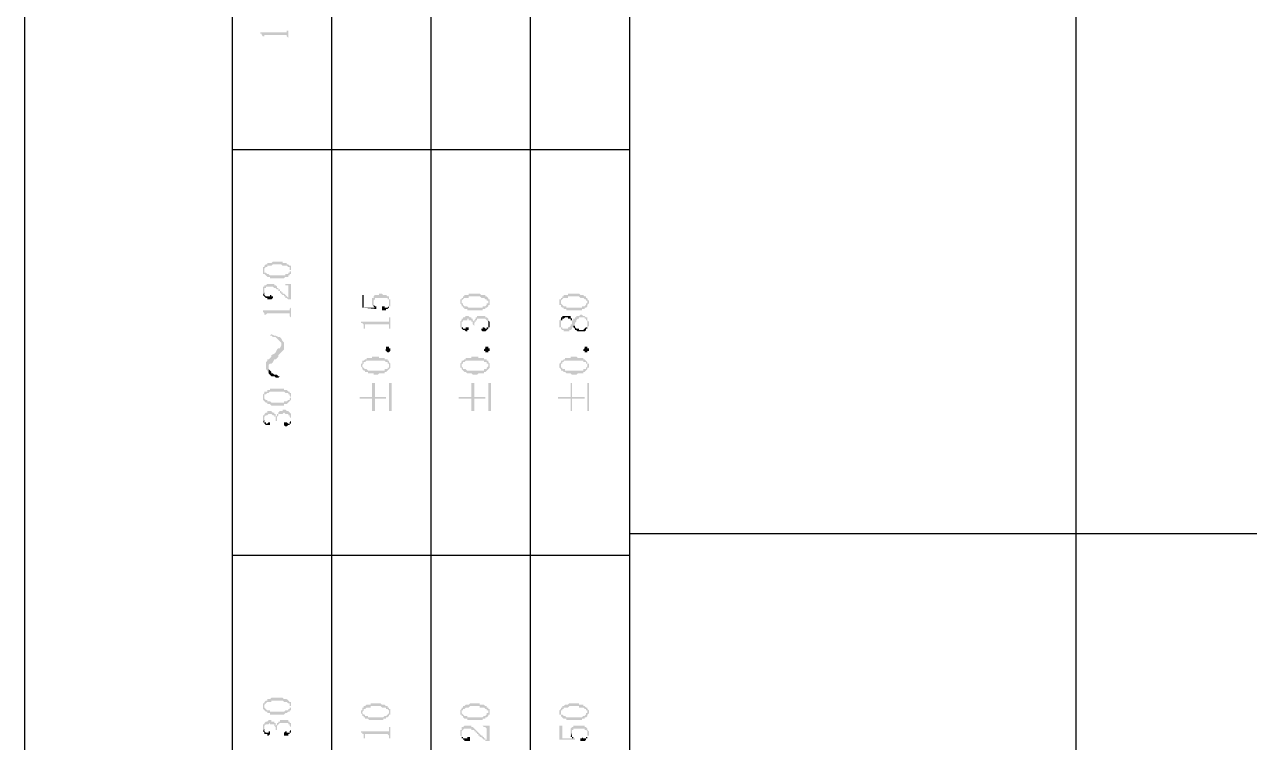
# Model space of a CAD drawing. Header units: millimetres. Extents: x 7018 to 13530, y 4187 to 5692.
# Drawn here: x 7965.94 to 8005.48, y 4597.94 to 4621.12 of the extents above; entities that cross this region are included whole.
import ezdxf

# ---------------------------------------------------------------- set-up
doc = ezdxf.new("R2010")
doc.units = ezdxf.units.MM

msp = doc.modelspace()

# ---------------------------------------------------------------- hatches: boundary and pattern name
at = {"transparency": 33554559}
for points in [[(7973.553, 4620.869), (7973.553, 4620.824), (7973.598, 4620.824), (7973.598, 4620.779), (7973.598, 4620.779), (7973.643, 4620.733), (7973.643, 4620.688), (7973.643, 4620.643), (7973.643, 4620.733), (7973.688, 4620.733), (7973.688, 4620.779), (7974.41, 4620.779), (7974.41, 4620.733), (7974.41, 4620.733), (7974.456, 4620.688), (7974.456, 4620.643), (7974.456, 4621.004), (7974.456, 4620.914), (7974.41, 4620.914), (7974.41, 4620.869), (7974.365, 4620.869)], [(7973.643, 4613.196), (7973.643, 4613.106), (7973.643, 4613.061), (7973.688, 4613.061), (7973.688, 4613.196), (7973.688, 4613.241), (7973.688, 4613.241), (7973.733, 4613.287), (7973.779, 4613.287), (7973.779, 4613.332), (7973.914, 4613.332), (7973.959, 4613.377), (7974.23, 4613.377), (7974.275, 4613.332), (7974.41, 4613.332), (7974.456, 4613.287), (7974.501, 4613.287), (7974.501, 4613.241), (7974.501, 4613.196), (7974.546, 4613.196), (7974.546, 4613.332), (7974.501, 4613.332), (7974.456, 4613.377), (7974.41, 4613.377), (7974.41, 4613.422), (7974.275, 4613.422), (7974.275, 4613.467), (7973.959, 4613.467), (7973.914, 4613.422), (7973.779, 4613.422), (7973.779, 4613.377), (7973.733, 4613.377), (7973.688, 4613.332), (7973.688, 4613.287), (7973.643, 4613.287), (7973.643, 4613.241)], [(7973.688, 4613.061), (7973.688, 4613.061), (7973.733, 4613.016), (7973.733, 4613.016), (7973.779, 4612.971), (7973.869, 4612.971), (7973.869, 4612.926), (7974.32, 4612.926), (7974.365, 4612.971), (7974.456, 4612.971), (7974.456, 4613.016), (7974.501, 4613.016), (7974.501, 4613.061), (7974.546, 4613.061), (7974.546, 4613.106), (7974.546, 4613.151), (7974.546, 4613.196), (7974.546, 4613.241), (7974.546, 4613.287), (7974.546, 4613.332), (7974.546, 4613.151), (7974.501, 4613.151), (7974.501, 4613.106), (7974.456, 4613.106), (7974.456, 4613.061), (7974.365, 4613.061), (7974.365, 4613.016), (7973.869, 4613.016), (7973.824, 4613.061), (7973.779, 4613.061), (7973.733, 4613.106), (7973.688, 4613.106), (7973.688, 4613.151), (7973.688, 4613.196)], [(7973.643, 4612.519), (7973.643, 4612.474), (7973.643, 4612.384), (7973.643, 4612.384), (7973.688, 4612.474), (7973.688, 4612.564), (7973.688, 4612.61), (7973.733, 4612.61), (7973.733, 4612.655), (7973.959, 4612.655), (7974.004, 4612.61), (7974.049, 4612.61), (7974.095, 4612.564), (7974.14, 4612.564), (7974.14, 4612.519), (7974.185, 4612.519), (7974.185, 4612.474), (7974.185, 4612.474), (7974.23, 4612.429), (7974.23, 4612.429), (7974.275, 4612.384), (7974.32, 4612.384), (7974.32, 4612.339), (7974.365, 4612.339), (7974.365, 4612.294), (7974.41, 4612.294), (7974.456, 4612.249), (7974.501, 4612.249), (7974.456, 4612.294), (7974.456, 4612.294), (7974.41, 4612.339), (7974.41, 4612.339), (7974.365, 4612.384), (7974.365, 4612.384), (7974.32, 4612.429), (7974.275, 4612.429), (7974.275, 4612.474), (7974.23, 4612.474), (7974.23, 4612.519), (7974.185, 4612.519), (7974.185, 4612.564), (7974.14, 4612.564), (7974.14, 4612.61), (7974.095, 4612.61), (7974.095, 4612.655), (7974.095, 4612.655), (7974.049, 4612.7), (7974.004, 4612.7), (7974.004, 4612.745), (7973.779, 4612.745), (7973.733, 4612.7), (7973.688, 4612.7), (7973.688, 4612.655), (7973.643, 4612.655), (7973.643, 4612.61)], [(7973.643, 4612.384), (7973.688, 4612.339), (7973.688, 4612.339), (7973.733, 4612.294), (7973.779, 4612.294), (7973.779, 4612.249), (7973.914, 4612.249), (7973.959, 4612.294), (7973.959, 4612.339), (7973.914, 4612.339), (7973.914, 4612.384), (7973.869, 4612.384), (7973.869, 4612.339), (7973.733, 4612.339), (7973.688, 4612.384), (7973.688, 4612.474), (7973.688, 4612.474)], [(7974.32, 4612.745), (7974.365, 4612.745), (7974.365, 4612.7), (7974.456, 4612.7), (7974.456, 4612.655), (7974.456, 4612.294), (7974.501, 4612.249), (7974.546, 4612.249), (7974.546, 4612.745)], [(7976.848, 4612.384), (7976.848, 4611.978), (7977.299, 4611.933), (7977.299, 4611.978), (7977.299, 4612.023), (7977.254, 4611.978), (7976.893, 4611.978), (7976.893, 4612.384)], [(7977.164, 4612.203), (7977.164, 4612.113), (7977.164, 4612.068), (7977.164, 4612.068), (7977.209, 4612.023), (7977.209, 4612.158), (7977.209, 4612.203), (7977.209, 4612.203), (7977.254, 4612.249), (7977.254, 4612.294), (7977.66, 4612.294), (7977.66, 4612.249), (7977.705, 4612.249), (7977.705, 4612.203), (7977.705, 4612.158), (7977.705, 4612.023), (7977.75, 4612.023), (7977.75, 4612.068), (7977.75, 4612.158), (7977.75, 4612.203), (7977.75, 4612.249), (7977.705, 4612.249), (7977.705, 4612.294), (7977.705, 4612.339), (7977.66, 4612.339), (7977.615, 4612.384), (7977.525, 4612.384), (7977.479, 4612.429), (7977.389, 4612.429), (7977.389, 4612.384), (7977.254, 4612.384), (7977.209, 4612.339), (7977.209, 4612.294), (7977.164, 4612.294), (7977.164, 4612.249)], [(7977.209, 4612.023), (7977.209, 4612.023), (7977.254, 4611.978), (7977.254, 4611.978), (7977.299, 4612.023), (7977.254, 4612.023), (7977.209, 4612.068), (7977.209, 4612.113), (7977.209, 4612.158)], [(7977.479, 4611.978), (7977.479, 4611.888), (7977.615, 4611.888), (7977.615, 4611.933), (7977.66, 4611.933), (7977.705, 4611.978), (7977.705, 4612.158), (7977.705, 4612.068), (7977.705, 4612.023), (7977.705, 4612.023), (7977.66, 4611.978), (7977.57, 4611.978), (7977.57, 4612.023), (7977.479, 4612.023)], [(7980.007, 4612.158), (7980.007, 4612.113), (7980.007, 4612.113), (7980.052, 4612.068), (7980.052, 4612.023), (7980.052, 4612.158), (7980.052, 4612.203), (7980.052, 4612.203), (7980.097, 4612.249), (7980.097, 4612.249), (7980.142, 4612.294), (7980.278, 4612.294), (7980.278, 4612.339), (7980.639, 4612.339), (7980.684, 4612.294), (7980.774, 4612.294), (7980.819, 4612.249), (7980.864, 4612.249), (7980.864, 4612.203), (7980.909, 4612.203), (7980.909, 4612.158), (7980.909, 4612.294), (7980.909, 4612.294), (7980.864, 4612.339), (7980.819, 4612.339), (7980.819, 4612.384), (7980.684, 4612.384), (7980.639, 4612.429), (7980.278, 4612.429), (7980.278, 4612.384), (7980.142, 4612.384), (7980.142, 4612.339), (7980.097, 4612.339), (7980.097, 4612.294), (7980.052, 4612.294), (7980.052, 4612.249), (7980.007, 4612.249)], [(7980.052, 4612.023), (7980.097, 4612.023), (7980.097, 4611.978), (7980.142, 4611.978), (7980.142, 4611.933), (7980.233, 4611.933), (7980.233, 4611.888), (7980.729, 4611.888), (7980.729, 4611.933), (7980.819, 4611.933), (7980.819, 4611.978), (7980.864, 4611.978), (7980.909, 4612.023), (7980.909, 4612.068), (7980.955, 4612.068), (7980.955, 4612.113), (7980.955, 4612.158), (7980.955, 4612.203), (7980.955, 4612.249), (7980.909, 4612.249), (7980.909, 4612.294), (7980.909, 4612.158), (7980.909, 4612.113), (7980.864, 4612.113), (7980.864, 4612.068), (7980.864, 4612.068), (7980.819, 4612.023), (7980.729, 4612.023), (7980.729, 4611.978), (7980.278, 4611.978), (7980.233, 4612.023), (7980.142, 4612.023), (7980.097, 4612.068), (7980.097, 4612.113), (7980.052, 4612.113), (7980.052, 4612.158)], [(7983.211, 4612.158), (7983.211, 4612.113), (7983.211, 4612.068), (7983.256, 4612.068), (7983.256, 4612.023), (7983.256, 4612.158), (7983.256, 4612.203), (7983.256, 4612.203), (7983.302, 4612.249), (7983.302, 4612.249), (7983.347, 4612.294), (7983.482, 4612.294), (7983.482, 4612.339), (7983.843, 4612.339), (7983.888, 4612.294), (7983.978, 4612.294), (7984.024, 4612.249), (7984.069, 4612.249), (7984.069, 4612.203), (7984.114, 4612.203), (7984.114, 4612.158), (7984.114, 4612.294), (7984.069, 4612.294), (7984.069, 4612.339), (7984.024, 4612.339), (7983.978, 4612.384), (7983.888, 4612.384), (7983.843, 4612.429), (7983.482, 4612.429), (7983.482, 4612.384), (7983.347, 4612.384), (7983.347, 4612.339), (7983.302, 4612.339), (7983.302, 4612.294), (7983.256, 4612.294), (7983.256, 4612.249), (7983.211, 4612.249)], [(7983.256, 4612.023), (7983.256, 4612.023), (7983.302, 4611.978), (7983.347, 4611.978), (7983.347, 4611.933), (7983.437, 4611.933), (7983.437, 4611.888), (7983.933, 4611.888), (7983.933, 4611.933), (7984.024, 4611.933), (7984.024, 4611.978), (7984.069, 4611.978), (7984.114, 4612.023), (7984.114, 4612.068), (7984.114, 4612.068), (7984.159, 4612.113), (7984.159, 4612.158), (7984.159, 4612.203), (7984.159, 4612.203), (7984.114, 4612.249), (7984.114, 4612.294), (7984.114, 4612.158), (7984.114, 4612.113), (7984.069, 4612.113), (7984.069, 4612.068), (7984.069, 4612.068), (7984.024, 4612.023), (7983.933, 4612.023), (7983.933, 4611.978), (7983.437, 4611.978), (7983.437, 4612.023), (7983.347, 4612.023), (7983.302, 4612.068), (7983.302, 4612.068), (7983.256, 4612.113), (7983.256, 4612.158)], [(7973.643, 4611.888), (7973.643, 4611.842), (7973.643, 4611.842), (7973.688, 4611.797), (7973.688, 4611.752), (7973.733, 4611.752), (7973.733, 4611.617), (7973.733, 4611.752), (7973.733, 4611.752), (7973.779, 4611.797), (7974.501, 4611.797), (7974.501, 4611.752), (7974.501, 4611.707), (7974.546, 4611.662), (7974.546, 4611.617), (7974.546, 4612.023), (7974.546, 4611.978), (7974.501, 4611.933), (7974.501, 4611.888), (7974.456, 4611.888)], [(7976.802, 4611.526), (7976.802, 4611.481), (7976.848, 4611.481), (7976.893, 4611.436), (7976.893, 4611.346), (7976.893, 4611.301), (7976.938, 4611.301), (7976.938, 4611.391), (7976.938, 4611.436), (7977.705, 4611.436), (7977.705, 4611.391), (7977.705, 4611.346), (7977.705, 4611.301), (7977.75, 4611.301), (7977.75, 4611.662), (7977.705, 4611.662), (7977.705, 4611.572), (7977.705, 4611.526), (7977.615, 4611.526)], [(7980.007, 4611.436), (7980.007, 4611.346), (7980.052, 4611.346), (7980.052, 4611.436), (7980.052, 4611.481), (7980.052, 4611.526), (7980.097, 4611.526), (7980.097, 4611.572), (7980.233, 4611.572), (7980.233, 4611.617), (7980.278, 4611.617), (7980.278, 4611.572), (7980.368, 4611.572), (7980.368, 4611.526), (7980.413, 4611.526), (7980.413, 4611.481), (7980.413, 4611.436), (7980.413, 4611.436), (7980.458, 4611.391), (7980.458, 4611.436), (7980.458, 4611.481), (7980.503, 4611.526), (7980.503, 4611.572), (7980.548, 4611.572), (7980.548, 4611.617), (7980.819, 4611.617), (7980.864, 4611.572), (7980.864, 4611.572), (7980.909, 4611.526), (7980.909, 4611.481), (7980.909, 4611.436), (7980.909, 4611.617), (7980.909, 4611.617), (7980.864, 4611.662), (7980.819, 4611.662), (7980.819, 4611.707), (7980.548, 4611.707), (7980.548, 4611.662), (7980.503, 4611.662), (7980.503, 4611.617), (7980.503, 4611.617), (7980.458, 4611.572), (7980.458, 4611.526), (7980.458, 4611.526), (7980.413, 4611.572), (7980.413, 4611.617), (7980.368, 4611.617), (7980.368, 4611.662), (7980.323, 4611.662), (7980.278, 4611.707), (7980.187, 4611.707), (7980.142, 4611.662), (7980.097, 4611.662), (7980.097, 4611.617), (7980.052, 4611.617), (7980.052, 4611.572), (7980.052, 4611.572), (7980.007, 4611.526), (7980.007, 4611.481)], [(7983.211, 4611.481), (7983.211, 4611.436), (7983.211, 4611.346), (7983.256, 4611.346), (7983.256, 4611.301), (7983.256, 4611.301), (7983.302, 4611.256), (7983.347, 4611.256), (7983.347, 4611.211), (7983.527, 4611.211), (7983.527, 4611.256), (7983.572, 4611.256), (7983.617, 4611.301), (7983.617, 4611.346), (7983.663, 4611.346), (7983.663, 4611.391), (7983.663, 4611.391), (7983.708, 4611.436), (7983.708, 4611.481), (7983.708, 4611.481), (7983.753, 4611.526), (7983.753, 4611.572), (7983.753, 4611.572), (7983.798, 4611.617), (7983.843, 4611.617), (7983.843, 4611.662), (7984.024, 4611.662), (7984.024, 4611.617), (7984.069, 4611.617), (7984.069, 4611.572), (7984.114, 4611.572), (7984.114, 4611.481), (7984.114, 4611.346), (7984.114, 4611.346), (7984.159, 4611.391), (7984.159, 4611.481), (7984.159, 4611.526), (7984.159, 4611.526), (7984.114, 4611.572), (7984.114, 4611.617), (7984.114, 4611.662), (7984.069, 4611.662), (7984.024, 4611.707), (7983.978, 4611.707), (7983.933, 4611.752), (7983.888, 4611.752), (7983.843, 4611.707), (7983.753, 4611.707), (7983.753, 4611.662), (7983.708, 4611.662), (7983.708, 4611.617), (7983.663, 4611.617), (7983.663, 4611.572), (7983.617, 4611.572), (7983.617, 4611.526), (7983.617, 4611.436), (7983.572, 4611.436), (7983.572, 4611.391), (7983.572, 4611.391), (7983.527, 4611.346), (7983.482, 4611.346), (7983.482, 4611.301), (7983.302, 4611.301), (7983.302, 4611.346), (7983.256, 4611.346), (7983.256, 4611.391), (7983.256, 4611.617), (7983.211, 4611.572)], [(7983.256, 4611.617), (7983.256, 4611.481), (7983.256, 4611.526), (7983.256, 4611.572), (7983.302, 4611.572), (7983.302, 4611.617), (7983.347, 4611.617), (7983.392, 4611.662), (7983.482, 4611.662), (7983.482, 4611.617), (7983.572, 4611.617), (7983.572, 4611.572), (7983.617, 4611.572), (7983.617, 4611.526), (7983.617, 4611.617), (7983.617, 4611.617), (7983.572, 4611.662), (7983.572, 4611.707), (7983.302, 4611.707), (7983.302, 4611.662), (7983.256, 4611.662)], [(7980.052, 4611.346), (7980.052, 4611.301), (7980.052, 4611.301), (7980.097, 4611.256), (7980.142, 4611.256), (7980.187, 4611.211), (7980.233, 4611.211), (7980.233, 4611.256), (7980.278, 4611.256), (7980.278, 4611.301), (7980.278, 4611.346), (7980.187, 4611.346), (7980.187, 4611.301), (7980.097, 4611.301), (7980.097, 4611.346), (7980.052, 4611.346), (7980.052, 4611.391), (7980.052, 4611.436)], [(7980.684, 4611.256), (7980.684, 4611.256), (7980.729, 4611.211), (7980.819, 4611.211), (7980.864, 4611.256), (7980.864, 4611.256), (7980.909, 4611.301), (7980.909, 4611.346), (7980.955, 4611.346), (7980.955, 4611.436), (7980.955, 4611.481), (7980.955, 4611.526), (7980.955, 4611.526), (7980.909, 4611.572), (7980.909, 4611.436), (7980.909, 4611.391), (7980.909, 4611.346), (7980.864, 4611.346), (7980.864, 4611.301), (7980.819, 4611.301), (7980.774, 4611.346), (7980.729, 4611.346), (7980.729, 4611.301), (7980.684, 4611.301)], [(7983.663, 4611.346), (7983.708, 4611.301), (7983.708, 4611.256), (7983.753, 4611.256), (7983.798, 4611.211), (7984.024, 4611.211), (7984.069, 4611.256), (7984.069, 4611.301), (7984.114, 4611.301), (7984.114, 4611.481), (7984.114, 4611.391), (7984.114, 4611.346), (7984.069, 4611.346), (7984.024, 4611.301), (7984.024, 4611.301), (7983.978, 4611.256), (7983.843, 4611.256), (7983.843, 4611.301), (7983.753, 4611.301), (7983.708, 4611.346), (7983.708, 4611.391), (7983.663, 4611.391)], [(7973.869, 4611.075), (7973.914, 4611.075), (7973.959, 4611.03), (7974.049, 4611.03), (7974.095, 4610.985), (7974.14, 4610.94), (7974.14, 4610.94), (7974.185, 4610.895), (7974.23, 4610.849), (7974.23, 4610.534), (7974.23, 4610.534), (7974.275, 4610.579), (7974.32, 4610.624), (7974.32, 4610.849), (7974.275, 4610.895), (7974.23, 4610.985), (7974.23, 4610.985), (7974.185, 4611.03), (7974.14, 4611.03), (7974.049, 4611.075), (7974.004, 4611.075), (7973.914, 4611.12)], [(7973.733, 4610.082), (7973.733, 4609.992), (7973.779, 4609.947), (7973.824, 4609.857), (7973.824, 4610.037), (7973.824, 4610.127), (7973.869, 4610.172), (7973.914, 4610.172), (7973.959, 4610.218), (7974.004, 4610.308), (7974.049, 4610.308), (7974.095, 4610.353), (7974.14, 4610.398), (7974.14, 4610.443), (7974.185, 4610.488), (7974.23, 4610.534), (7974.23, 4610.804), (7974.23, 4610.759), (7974.185, 4610.669), (7974.14, 4610.669), (7974.095, 4610.624), (7974.049, 4610.534), (7974.049, 4610.534), (7974.004, 4610.488), (7973.914, 4610.443), (7973.914, 4610.398), (7973.869, 4610.353), (7973.824, 4610.308), (7973.779, 4610.308), (7973.779, 4610.263), (7973.733, 4610.218), (7973.733, 4610.127)], [(7977.75, 4610.624), (7977.75, 4610.579), (7977.75, 4610.579), (7977.705, 4610.534), (7977.66, 4610.534), (7977.615, 4610.579), (7977.615, 4610.579), (7977.57, 4610.624), (7977.615, 4610.624), (7977.615, 4610.669), (7977.615, 4610.714), (7977.705, 4610.714), (7977.705, 4610.669), (7977.75, 4610.669), (7977.75, 4610.624)], [(7980.955, 4610.624), (7980.955, 4610.579), (7980.909, 4610.579), (7980.909, 4610.534), (7980.819, 4610.534), (7980.819, 4610.579), (7980.774, 4610.579), (7980.774, 4610.624), (7980.774, 4610.624), (7980.819, 4610.669), (7980.819, 4610.714), (7980.909, 4610.714), (7980.909, 4610.669), (7980.955, 4610.669), (7980.955, 4610.624)], [(7984.159, 4610.624), (7984.159, 4610.579), (7984.114, 4610.579), (7984.114, 4610.534), (7984.024, 4610.534), (7984.024, 4610.579), (7983.978, 4610.579), (7983.978, 4610.624), (7983.978, 4610.624), (7984.024, 4610.669), (7984.024, 4610.714), (7984.114, 4610.714), (7984.114, 4610.669), (7984.159, 4610.669), (7984.159, 4610.624)], [(7976.802, 4610.127), (7976.802, 4610.082), (7976.802, 4610.082), (7976.848, 4610.037), (7976.848, 4609.992), (7976.848, 4610.127), (7976.848, 4610.127), (7976.893, 4610.172), (7976.893, 4610.218), (7976.938, 4610.218), (7976.983, 4610.263), (7977.57, 4610.263), (7977.615, 4610.218), (7977.66, 4610.218), (7977.66, 4610.172), (7977.705, 4610.172), (7977.705, 4610.127), (7977.705, 4610.263), (7977.66, 4610.263), (7977.66, 4610.308), (7977.57, 4610.308), (7977.57, 4610.353), (7977.389, 4610.353), (7977.389, 4610.398), (7977.164, 4610.398), (7977.164, 4610.353), (7976.983, 4610.353), (7976.983, 4610.308), (7976.938, 4610.308), (7976.893, 4610.263), (7976.848, 4610.263), (7976.848, 4610.218), (7976.848, 4610.172), (7976.802, 4610.172)], [(7976.848, 4609.992), (7976.893, 4609.947), (7976.938, 4609.947), (7976.938, 4609.902), (7977.028, 4609.902), (7977.028, 4609.857), (7977.209, 4609.857), (7977.209, 4609.811), (7977.344, 4609.811), (7977.389, 4609.857), (7977.57, 4609.857), (7977.57, 4609.902), (7977.615, 4609.902), (7977.66, 4609.947), (7977.66, 4609.947), (7977.705, 4609.992), (7977.705, 4609.992), (7977.75, 4610.037), (7977.75, 4610.127), (7977.75, 4610.172), (7977.75, 4610.172), (7977.705, 4610.218), (7977.705, 4610.082), (7977.705, 4610.037), (7977.66, 4610.037), (7977.66, 4609.992), (7977.57, 4609.992), (7977.57, 4609.947), (7977.028, 4609.947), (7976.983, 4609.992), (7976.938, 4609.992), (7976.893, 4610.037), (7976.893, 4610.037), (7976.848, 4610.082), (7976.848, 4610.127)], [(7980.007, 4610.127), (7980.007, 4610.082), (7980.007, 4610.037), (7980.052, 4610.037), (7980.052, 4609.992), (7980.052, 4610.127), (7980.052, 4610.172), (7980.097, 4610.172), (7980.097, 4610.218), (7980.142, 4610.218), (7980.187, 4610.263), (7980.774, 4610.263), (7980.774, 4610.218), (7980.864, 4610.218), (7980.864, 4610.172), (7980.909, 4610.172), (7980.909, 4610.127), (7980.909, 4610.263), (7980.864, 4610.263), (7980.864, 4610.308), (7980.774, 4610.308), (7980.774, 4610.353), (7980.594, 4610.353), (7980.594, 4610.398), (7980.368, 4610.398), (7980.368, 4610.353), (7980.187, 4610.353), (7980.187, 4610.308), (7980.142, 4610.308), (7980.097, 4610.263), (7980.052, 4610.263), (7980.052, 4610.218), (7980.052, 4610.218), (7980.007, 4610.172)], [(7980.052, 4609.992), (7980.097, 4609.947), (7980.097, 4609.947), (7980.142, 4609.902), (7980.187, 4609.902), (7980.233, 4609.857), (7980.368, 4609.857), (7980.413, 4609.811), (7980.548, 4609.811), (7980.594, 4609.857), (7980.774, 4609.857), (7980.774, 4609.902), (7980.819, 4609.902), (7980.864, 4609.947), (7980.864, 4609.947), (7980.909, 4609.992), (7980.909, 4609.992), (7980.955, 4610.037), (7980.955, 4610.127), (7980.955, 4610.172), (7980.955, 4610.172), (7980.909, 4610.218), (7980.909, 4610.082), (7980.909, 4610.082), (7980.864, 4610.037), (7980.864, 4609.992), (7980.774, 4609.992), (7980.774, 4609.947), (7980.233, 4609.947), (7980.187, 4609.992), (7980.097, 4609.992), (7980.097, 4610.037), (7980.097, 4610.037), (7980.052, 4610.082), (7980.052, 4610.127)], [(7983.211, 4610.127), (7983.211, 4610.082), (7983.211, 4610.037), (7983.211, 4610.037), (7983.256, 4609.992), (7983.256, 4610.127), (7983.256, 4610.172), (7983.302, 4610.172), (7983.302, 4610.218), (7983.347, 4610.218), (7983.347, 4610.263), (7983.978, 4610.263), (7983.978, 4610.218), (7984.069, 4610.218), (7984.069, 4610.172), (7984.114, 4610.172), (7984.114, 4610.127), (7984.114, 4610.218), (7984.069, 4610.263), (7984.069, 4610.263), (7984.024, 4610.308), (7983.978, 4610.308), (7983.978, 4610.353), (7983.798, 4610.353), (7983.753, 4610.398), (7983.572, 4610.398), (7983.572, 4610.353), (7983.392, 4610.353), (7983.392, 4610.308), (7983.347, 4610.308), (7983.302, 4610.263), (7983.256, 4610.263), (7983.256, 4610.218), (7983.256, 4610.218), (7983.211, 4610.172)], [(7983.256, 4609.992), (7983.256, 4609.947), (7983.302, 4609.947), (7983.347, 4609.902), (7983.392, 4609.902), (7983.437, 4609.857), (7983.572, 4609.857), (7983.617, 4609.811), (7983.753, 4609.811), (7983.798, 4609.857), (7983.978, 4609.857), (7983.978, 4609.902), (7984.024, 4609.902), (7984.069, 4609.947), (7984.069, 4609.947), (7984.114, 4609.992), (7984.114, 4610.037), (7984.159, 4610.037), (7984.159, 4610.127), (7984.159, 4610.172), (7984.114, 4610.172), (7984.114, 4610.218), (7984.114, 4610.082), (7984.114, 4610.082), (7984.069, 4610.037), (7984.069, 4609.992), (7983.978, 4609.992), (7983.978, 4609.947), (7983.392, 4609.947), (7983.392, 4609.992), (7983.302, 4609.992), (7983.302, 4610.037), (7983.256, 4610.037), (7983.256, 4610.082), (7983.256, 4610.127)], [(7973.824, 4609.857), (7973.824, 4609.857), (7973.869, 4609.811), (7973.914, 4609.766), (7974.004, 4609.766), (7974.049, 4609.721), (7974.14, 4609.721), (7974.185, 4609.766), (7974.14, 4609.766), (7974.095, 4609.811), (7974.004, 4609.811), (7973.959, 4609.857), (7973.914, 4609.857), (7973.914, 4609.902), (7973.869, 4609.947), (7973.824, 4609.992), (7973.824, 4610.037)], [(7973.643, 4609.089), (7973.643, 4609.044), (7973.643, 4608.999), (7973.643, 4608.999), (7973.688, 4608.954), (7973.688, 4609.089), (7973.688, 4609.134), (7973.688, 4609.18), (7973.733, 4609.18), (7973.779, 4609.225), (7973.824, 4609.225), (7973.869, 4609.27), (7974.32, 4609.27), (7974.365, 4609.225), (7974.456, 4609.225), (7974.456, 4609.18), (7974.501, 4609.18), (7974.501, 4609.134), (7974.501, 4609.134), (7974.546, 4609.089), (7974.546, 4609.225), (7974.501, 4609.225), (7974.501, 4609.27), (7974.456, 4609.27), (7974.41, 4609.315), (7974.32, 4609.315), (7974.32, 4609.36), (7973.869, 4609.36), (7973.869, 4609.315), (7973.779, 4609.315), (7973.779, 4609.27), (7973.688, 4609.27), (7973.688, 4609.225), (7973.688, 4609.225), (7973.643, 4609.18), (7973.643, 4609.134), (7973.643, 4609.134)], [(7976.757, 4609.089), (7976.757, 4609.044), (7977.164, 4609.044), (7977.164, 4608.638), (7977.254, 4608.638), (7977.254, 4609.044), (7977.615, 4609.044), (7977.615, 4609.089), (7977.254, 4609.089), (7977.254, 4609.541), (7977.164, 4609.541), (7977.164, 4609.089)], [(7977.795, 4608.638), (7977.795, 4609.541), (7977.705, 4609.541), (7977.705, 4608.638)], [(7979.962, 4609.089), (7979.962, 4609.044), (7980.368, 4609.044), (7980.368, 4608.638), (7980.458, 4608.638), (7980.458, 4609.044), (7980.819, 4609.044), (7980.819, 4609.089), (7980.458, 4609.089), (7980.458, 4609.541), (7980.368, 4609.541), (7980.368, 4609.089)], [(7981, 4608.638), (7981, 4609.541), (7980.909, 4609.541), (7980.909, 4608.638)], [(7983.166, 4609.089), (7983.166, 4609.044), (7983.572, 4609.044), (7983.572, 4608.638), (7983.617, 4608.638), (7983.617, 4609.044), (7984.024, 4609.044), (7984.024, 4609.089), (7983.617, 4609.089), (7983.617, 4609.541), (7983.572, 4609.541), (7983.572, 4609.089)], [(7984.159, 4608.638), (7984.159, 4609.541), (7984.114, 4609.541), (7984.114, 4608.638)], [(7973.688, 4608.954), (7973.688, 4608.954), (7973.733, 4608.909), (7973.779, 4608.909), (7973.779, 4608.864), (7973.869, 4608.864), (7973.914, 4608.819), (7974.32, 4608.819), (7974.32, 4608.864), (7974.41, 4608.864), (7974.456, 4608.909), (7974.456, 4608.909), (7974.501, 4608.954), (7974.501, 4608.954), (7974.546, 4608.999), (7974.546, 4609.089), (7974.546, 4609.134), (7974.546, 4609.18), (7974.546, 4609.225), (7974.546, 4609.089), (7974.546, 4609.089), (7974.501, 4609.044), (7974.501, 4608.999), (7974.456, 4608.999), (7974.41, 4608.954), (7974.32, 4608.954), (7974.32, 4608.909), (7973.914, 4608.909), (7973.869, 4608.954), (7973.779, 4608.954), (7973.779, 4608.999), (7973.733, 4608.999), (7973.688, 4609.044), (7973.688, 4609.089), (7973.688, 4609.089)], [(7973.643, 4608.412), (7973.643, 4608.367), (7973.643, 4608.322), (7973.643, 4608.277), (7973.688, 4608.367), (7973.688, 4608.457), (7973.688, 4608.457), (7973.733, 4608.503), (7973.779, 4608.503), (7973.824, 4608.548), (7973.914, 4608.548), (7973.959, 4608.503), (7974.004, 4608.503), (7974.004, 4608.457), (7974.049, 4608.457), (7974.049, 4608.412), (7974.049, 4608.322), (7974.095, 4608.322), (7974.095, 4608.367), (7974.095, 4608.457), (7974.095, 4608.457), (7974.14, 4608.503), (7974.14, 4608.548), (7974.275, 4608.548), (7974.32, 4608.593), (7974.32, 4608.593), (7974.365, 4608.548), (7974.456, 4608.548), (7974.456, 4608.503), (7974.501, 4608.503), (7974.501, 4608.457), (7974.546, 4608.412), (7974.546, 4608.367), (7974.546, 4608.548), (7974.546, 4608.548), (7974.501, 4608.593), (7974.501, 4608.593), (7974.456, 4608.638), (7974.41, 4608.638), (7974.365, 4608.683), (7974.275, 4608.683), (7974.275, 4608.638), (7974.185, 4608.638), (7974.14, 4608.593), (7974.14, 4608.548), (7974.095, 4608.548), (7974.095, 4608.503), (7974.095, 4608.503), (7974.049, 4608.457), (7974.049, 4608.503), (7974.049, 4608.548), (7974.004, 4608.548), (7974.004, 4608.593), (7973.959, 4608.593), (7973.914, 4608.638), (7973.779, 4608.638), (7973.779, 4608.593), (7973.733, 4608.593), (7973.688, 4608.548), (7973.688, 4608.503), (7973.643, 4608.503), (7973.643, 4608.457)], [(7974.32, 4608.187), (7974.32, 4608.187), (7974.365, 4608.142), (7974.41, 4608.142), (7974.456, 4608.187), (7974.501, 4608.187), (7974.501, 4608.232), (7974.546, 4608.232), (7974.546, 4608.322), (7974.546, 4608.367), (7974.546, 4608.412), (7974.546, 4608.503), (7974.546, 4608.548), (7974.546, 4608.367), (7974.546, 4608.322), (7974.546, 4608.322), (7974.501, 4608.277), (7974.501, 4608.232), (7974.456, 4608.232), (7974.41, 4608.277), (7974.32, 4608.277), (7974.32, 4608.232), (7974.32, 4608.232)], [(7973.643, 4608.277), (7973.688, 4608.277), (7973.688, 4608.232), (7973.688, 4608.232), (7973.733, 4608.187), (7973.869, 4608.187), (7973.869, 4608.232), (7973.869, 4608.277), (7973.824, 4608.277), (7973.779, 4608.232), (7973.733, 4608.232), (7973.733, 4608.277), (7973.688, 4608.277), (7973.688, 4608.367), (7973.688, 4608.367)], [(7973.643, 4599.115), (7973.643, 4599.07), (7973.643, 4599.025), (7973.643, 4599.025), (7973.688, 4598.98), (7973.688, 4599.115), (7973.688, 4599.16), (7973.688, 4599.16), (7973.733, 4599.205), (7973.733, 4599.205), (7973.779, 4599.25), (7973.914, 4599.25), (7973.914, 4599.296), (7974.275, 4599.296), (7974.32, 4599.25), (7974.41, 4599.25), (7974.456, 4599.205), (7974.501, 4599.205), (7974.501, 4599.16), (7974.501, 4599.115), (7974.546, 4599.115), (7974.546, 4599.25), (7974.501, 4599.25), (7974.456, 4599.296), (7974.456, 4599.296), (7974.41, 4599.341), (7974.32, 4599.341), (7974.275, 4599.386), (7973.914, 4599.386), (7973.869, 4599.341), (7973.779, 4599.341), (7973.779, 4599.296), (7973.733, 4599.296), (7973.688, 4599.25), (7973.688, 4599.205), (7973.643, 4599.205)], [(7973.688, 4598.98), (7973.688, 4598.98), (7973.733, 4598.935), (7973.779, 4598.935), (7973.779, 4598.889), (7973.869, 4598.889), (7973.869, 4598.844), (7974.32, 4598.844), (7974.365, 4598.889), (7974.41, 4598.889), (7974.456, 4598.935), (7974.501, 4598.935), (7974.501, 4598.98), (7974.546, 4598.98), (7974.546, 4599.025), (7974.546, 4599.07), (7974.546, 4599.115), (7974.546, 4599.16), (7974.546, 4599.205), (7974.546, 4599.25), (7974.546, 4599.07), (7974.501, 4599.07), (7974.501, 4599.025), (7974.456, 4599.025), (7974.456, 4598.98), (7974.365, 4598.98), (7974.32, 4598.935), (7973.869, 4598.935), (7973.869, 4598.98), (7973.779, 4598.98), (7973.733, 4599.025), (7973.733, 4599.025), (7973.688, 4599.07), (7973.688, 4599.115)], [(7976.802, 4598.935), (7976.802, 4598.889), (7976.848, 4598.844), (7976.848, 4598.799), (7976.848, 4598.935), (7976.848, 4598.935), (7976.893, 4598.98), (7976.893, 4599.025), (7976.938, 4599.025), (7976.983, 4599.07), (7977.118, 4599.07), (7977.118, 4599.115), (7977.434, 4599.115), (7977.479, 4599.07), (7977.615, 4599.07), (7977.615, 4599.025), (7977.66, 4599.025), (7977.705, 4598.98), (7977.705, 4598.935), (7977.705, 4599.07), (7977.66, 4599.07), (7977.66, 4599.115), (7977.615, 4599.115), (7977.57, 4599.16), (7977.479, 4599.16), (7977.434, 4599.205), (7977.118, 4599.205), (7977.118, 4599.16), (7976.983, 4599.16), (7976.938, 4599.115), (7976.893, 4599.115), (7976.893, 4599.07), (7976.848, 4599.07), (7976.848, 4599.025), (7976.848, 4598.98), (7976.802, 4598.98)], [(7976.848, 4598.799), (7976.893, 4598.799), (7976.893, 4598.754), (7976.938, 4598.754), (7976.938, 4598.709), (7977.028, 4598.709), (7977.073, 4598.664), (7977.525, 4598.664), (7977.525, 4598.709), (7977.615, 4598.709), (7977.615, 4598.754), (7977.66, 4598.754), (7977.705, 4598.799), (7977.705, 4598.844), (7977.75, 4598.844), (7977.75, 4598.889), (7977.75, 4598.935), (7977.75, 4598.98), (7977.75, 4599.025), (7977.705, 4599.025), (7977.705, 4599.07), (7977.705, 4598.889), (7977.705, 4598.889), (7977.66, 4598.844), (7977.66, 4598.844), (7977.615, 4598.799), (7977.57, 4598.799), (7977.525, 4598.754), (7977.028, 4598.754), (7977.028, 4598.799), (7976.938, 4598.799), (7976.938, 4598.844), (7976.893, 4598.844), (7976.848, 4598.889), (7976.848, 4598.935)], [(7980.007, 4598.935), (7980.007, 4598.844), (7980.052, 4598.844), (7980.052, 4598.799), (7980.052, 4598.935), (7980.052, 4598.98), (7980.097, 4598.98), (7980.097, 4599.025), (7980.142, 4599.025), (7980.187, 4599.07), (7980.278, 4599.07), (7980.323, 4599.115), (7980.639, 4599.115), (7980.639, 4599.07), (7980.774, 4599.07), (7980.819, 4599.025), (7980.864, 4599.025), (7980.864, 4598.98), (7980.909, 4598.98), (7980.909, 4598.935), (7980.909, 4599.07), (7980.864, 4599.07), (7980.864, 4599.115), (7980.819, 4599.115), (7980.774, 4599.16), (7980.639, 4599.16), (7980.639, 4599.205), (7980.323, 4599.205), (7980.278, 4599.16), (7980.187, 4599.16), (7980.142, 4599.115), (7980.097, 4599.115), (7980.097, 4599.07), (7980.052, 4599.07), (7980.052, 4599.025), (7980.052, 4599.025), (7980.007, 4598.98)], [(7980.052, 4598.799), (7980.097, 4598.799), (7980.097, 4598.754), (7980.097, 4598.754), (7980.142, 4598.709), (7980.233, 4598.709), (7980.233, 4598.664), (7980.729, 4598.664), (7980.729, 4598.709), (7980.819, 4598.709), (7980.819, 4598.754), (7980.864, 4598.754), (7980.909, 4598.799), (7980.909, 4598.844), (7980.955, 4598.844), (7980.955, 4598.889), (7980.955, 4598.935), (7980.955, 4598.98), (7980.955, 4599.025), (7980.909, 4599.025), (7980.909, 4599.07), (7980.909, 4598.889), (7980.864, 4598.889), (7980.864, 4598.844), (7980.864, 4598.844), (7980.819, 4598.799), (7980.774, 4598.799), (7980.729, 4598.754), (7980.233, 4598.754), (7980.233, 4598.799), (7980.142, 4598.799), (7980.097, 4598.844), (7980.097, 4598.844), (7980.052, 4598.889), (7980.052, 4598.935)], [(7983.211, 4598.935), (7983.211, 4598.844), (7983.256, 4598.844), (7983.256, 4598.799), (7983.256, 4598.935), (7983.256, 4598.98), (7983.302, 4598.98), (7983.302, 4599.025), (7983.347, 4599.025), (7983.347, 4599.07), (7983.482, 4599.07), (7983.527, 4599.115), (7983.843, 4599.115), (7983.843, 4599.07), (7983.978, 4599.07), (7984.024, 4599.025), (7984.069, 4599.025), (7984.069, 4598.98), (7984.114, 4598.98), (7984.114, 4598.935), (7984.114, 4599.07), (7984.069, 4599.07), (7984.024, 4599.115), (7983.978, 4599.115), (7983.978, 4599.16), (7983.843, 4599.16), (7983.843, 4599.205), (7983.527, 4599.205), (7983.482, 4599.16), (7983.392, 4599.16), (7983.347, 4599.115), (7983.302, 4599.115), (7983.302, 4599.07), (7983.256, 4599.07), (7983.256, 4599.025), (7983.256, 4599.025), (7983.211, 4598.98)], [(7983.256, 4598.799), (7983.256, 4598.799), (7983.302, 4598.754), (7983.302, 4598.754), (7983.347, 4598.709), (7983.437, 4598.709), (7983.437, 4598.664), (7983.933, 4598.664), (7983.933, 4598.709), (7984.024, 4598.709), (7984.024, 4598.754), (7984.069, 4598.754), (7984.114, 4598.799), (7984.114, 4598.844), (7984.114, 4598.844), (7984.159, 4598.889), (7984.159, 4598.935), (7984.159, 4598.98), (7984.159, 4598.98), (7984.114, 4599.025), (7984.114, 4599.07), (7984.114, 4598.889), (7984.069, 4598.889), (7984.069, 4598.844), (7984.069, 4598.844), (7984.024, 4598.799), (7983.978, 4598.799), (7983.933, 4598.754), (7983.437, 4598.754), (7983.392, 4598.799), (7983.347, 4598.799), (7983.302, 4598.844), (7983.256, 4598.844), (7983.256, 4598.889), (7983.256, 4598.935)], [(7973.643, 4598.393), (7973.643, 4598.303), (7973.643, 4598.303), (7973.688, 4598.393), (7973.688, 4598.438), (7973.688, 4598.483), (7973.688, 4598.483), (7973.733, 4598.528), (7973.824, 4598.528), (7973.869, 4598.574), (7973.869, 4598.528), (7974.004, 4598.528), (7974.004, 4598.483), (7974.004, 4598.483), (7974.049, 4598.438), (7974.049, 4598.393), (7974.049, 4598.348), (7974.095, 4598.348), (7974.095, 4598.393), (7974.095, 4598.483), (7974.095, 4598.483), (7974.14, 4598.528), (7974.14, 4598.528), (7974.185, 4598.574), (7974.456, 4598.574), (7974.456, 4598.528), (7974.501, 4598.528), (7974.501, 4598.483), (7974.501, 4598.483), (7974.546, 4598.438), (7974.546, 4598.393), (7974.546, 4598.574), (7974.501, 4598.574), (7974.501, 4598.619), (7974.456, 4598.619), (7974.456, 4598.664), (7974.185, 4598.664), (7974.185, 4598.619), (7974.14, 4598.619), (7974.14, 4598.574), (7974.095, 4598.574), (7974.095, 4598.528), (7974.095, 4598.528), (7974.049, 4598.483), (7974.049, 4598.574), (7974.004, 4598.574), (7974.004, 4598.619), (7973.914, 4598.619), (7973.914, 4598.664), (7973.824, 4598.664), (7973.779, 4598.619), (7973.733, 4598.619), (7973.688, 4598.574), (7973.688, 4598.528), (7973.643, 4598.528), (7973.643, 4598.483), (7973.643, 4598.438)], [(7973.643, 4598.303), (7973.688, 4598.258), (7973.688, 4598.212), (7973.779, 4598.212), (7973.779, 4598.167), (7973.824, 4598.167), (7973.869, 4598.212), (7973.869, 4598.258), (7973.869, 4598.303), (7973.824, 4598.303), (7973.824, 4598.258), (7973.733, 4598.258), (7973.688, 4598.303), (7973.688, 4598.348), (7973.688, 4598.393)], [(7974.32, 4598.212), (7974.32, 4598.167), (7974.456, 4598.167), (7974.456, 4598.212), (7974.501, 4598.212), (7974.501, 4598.258), (7974.546, 4598.258), (7974.546, 4598.303), (7974.546, 4598.393), (7974.546, 4598.438), (7974.546, 4598.483), (7974.546, 4598.528), (7974.546, 4598.393), (7974.546, 4598.348), (7974.546, 4598.348), (7974.501, 4598.303), (7974.501, 4598.258), (7974.41, 4598.258), (7974.41, 4598.303), (7974.365, 4598.303), (7974.32, 4598.258), (7974.32, 4598.258)], [(7976.802, 4598.303), (7976.802, 4598.258), (7976.848, 4598.258), (7976.848, 4598.212), (7976.893, 4598.212), (7976.893, 4598.167), (7976.893, 4598.122), (7976.893, 4598.077), (7976.938, 4598.077), (7976.938, 4598.167), (7976.938, 4598.212), (7977.66, 4598.212), (7977.705, 4598.167), (7977.705, 4598.122), (7977.705, 4598.077), (7977.75, 4598.077), (7977.75, 4598.438), (7977.705, 4598.438), (7977.705, 4598.348), (7977.705, 4598.303), (7977.615, 4598.303)], [(7980.007, 4598.258), (7980.007, 4598.212), (7980.007, 4598.167), (7980.052, 4598.122), (7980.052, 4598.258), (7980.052, 4598.303), (7980.052, 4598.303), (7980.097, 4598.348), (7980.097, 4598.348), (7980.142, 4598.393), (7980.368, 4598.393), (7980.368, 4598.348), (7980.458, 4598.348), (7980.458, 4598.303), (7980.503, 4598.303), (7980.503, 4598.258), (7980.548, 4598.258), (7980.548, 4598.212), (7980.594, 4598.212), (7980.594, 4598.167), (7980.639, 4598.167), (7980.639, 4598.122), (7980.684, 4598.122), (7980.729, 4598.077), (7980.729, 4598.077), (7980.774, 4598.032), (7980.819, 4598.032), (7980.819, 4597.987), (7980.864, 4597.987), (7980.864, 4598.032), (7980.819, 4598.032), (7980.819, 4598.077), (7980.774, 4598.077), (7980.774, 4598.122), (7980.729, 4598.122), (7980.729, 4598.167), (7980.684, 4598.167), (7980.639, 4598.212), (7980.639, 4598.212), (7980.594, 4598.258), (7980.594, 4598.258), (7980.548, 4598.303), (7980.548, 4598.303), (7980.503, 4598.348), (7980.503, 4598.348), (7980.458, 4598.393), (7980.458, 4598.393), (7980.413, 4598.438), (7980.368, 4598.438), (7980.368, 4598.483), (7980.142, 4598.483), (7980.097, 4598.438), (7980.052, 4598.438), (7980.052, 4598.393), (7980.052, 4598.348), (7980.007, 4598.348)], [(7980.729, 4598.483), (7980.729, 4598.483), (7980.774, 4598.438), (7980.819, 4598.438), (7980.864, 4598.393), (7980.864, 4597.987), (7980.955, 4597.987), (7980.955, 4598.483)], [(7983.211, 4598.483), (7983.211, 4598.032), (7983.708, 4598.032), (7983.708, 4598.077), (7983.302, 4598.077), (7983.302, 4598.483)], [(7983.572, 4598.258), (7983.572, 4598.212), (7983.572, 4598.167), (7983.572, 4598.122), (7983.572, 4598.122), (7983.617, 4598.258), (7983.617, 4598.303), (7983.617, 4598.348), (7983.663, 4598.348), (7983.663, 4598.393), (7984.024, 4598.393), (7984.024, 4598.348), (7984.069, 4598.348), (7984.114, 4598.303), (7984.114, 4598.077), (7984.114, 4598.167), (7984.159, 4598.167), (7984.159, 4598.212), (7984.159, 4598.303), (7984.159, 4598.303), (7984.114, 4598.348), (7984.114, 4598.393), (7984.114, 4598.393), (7984.069, 4598.438), (7984.024, 4598.438), (7984.024, 4598.483), (7983.663, 4598.483), (7983.663, 4598.438), (7983.617, 4598.438), (7983.572, 4598.393), (7983.572, 4598.303), (7983.572, 4598.303)], [(7983.572, 4598.122), (7983.617, 4598.122), (7983.617, 4598.077), (7983.663, 4598.077), (7983.663, 4598.122), (7983.617, 4598.122), (7983.617, 4598.167), (7983.617, 4598.258)], [(7980.052, 4598.122), (7980.052, 4598.077), (7980.097, 4598.077), (7980.097, 4598.032), (7980.142, 4598.032), (7980.142, 4597.987), (7980.323, 4597.987), (7980.323, 4598.032), (7980.323, 4598.077), (7980.323, 4598.122), (7980.233, 4598.122), (7980.233, 4598.077), (7980.097, 4598.077), (7980.097, 4598.122), (7980.052, 4598.122), (7980.052, 4598.212), (7980.052, 4598.212)], [(7983.888, 4598.032), (7983.888, 4597.987), (7984.024, 4597.987), (7984.069, 4598.032), (7984.069, 4598.077), (7984.114, 4598.077), (7984.114, 4598.212), (7984.114, 4598.167), (7984.114, 4598.122), (7984.069, 4598.122), (7984.069, 4598.077), (7983.978, 4598.077), (7983.933, 4598.122), (7983.933, 4598.077), (7983.888, 4598.077)]]:
    msp.add_hatch(color=256, dxfattribs=at).paths.add_polyline_path(points)

# ---------------------------------------------------------------- linework, layer by layer
for p, q in [((7972.65, 4815.918), (7972.65, 4529.177)), ((7999.875, 4815.918), (7999.875, 4559.957)), ((7985.468, 4604.689), (8381.906, 4604.689))]:
    msp.add_line(p, q)
msp.add_lwpolyline([(8385.944, 4524.918), (8385.944, 4821.918), (7965.944, 4821.918), (7965.944, 4524.918)], close=True)
for points in [[(7985.468, 4815.918), (7985.468, 4529.177)], [(7975.855, 4643.525), (7975.855, 4550.508)], [(7979.059, 4643.525), (7979.059, 4550.508)], [(7982.263, 4643.525), (7982.263, 4550.508)], [(7972.65, 4617.078), (7985.468, 4617.078)], [(7972.65, 4603.989), (7985.468, 4603.989)]]:
    msp.add_lwpolyline(points)

doc.saveas('drawing.dxf')
